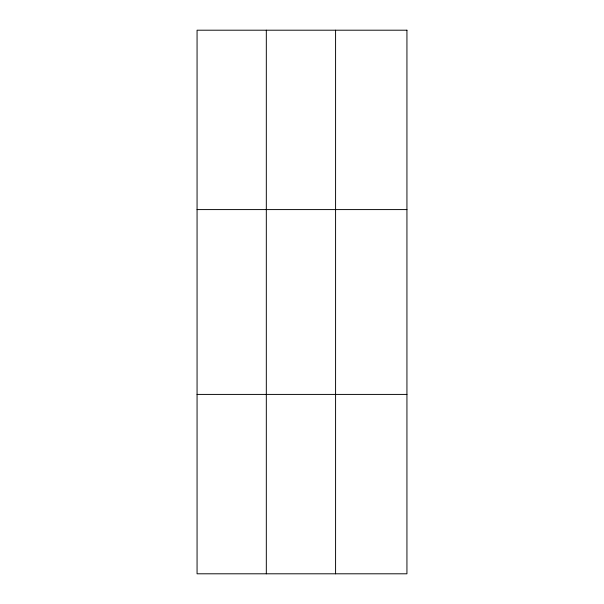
<?xml version="1.0" encoding="UTF-8"?>
<svg xmlns="http://www.w3.org/2000/svg" width="604" height="604" viewBox="0 0 604 604"><rect width="100%" height="100%" fill="white"/><g stroke="black" fill="none" stroke-linecap="round" stroke-linejoin="round"><path stroke-width="0.91" d="M266.319 573.8L266.319 30.2M335.582 573.8L335.582 30.2M197.063 209.588L406.937 209.588M197.063 394.412L406.937 394.412M406.937 30.2L406.937 573.8L197.063 573.8L197.063 30.2L406.937 30.2"/></g></svg>
